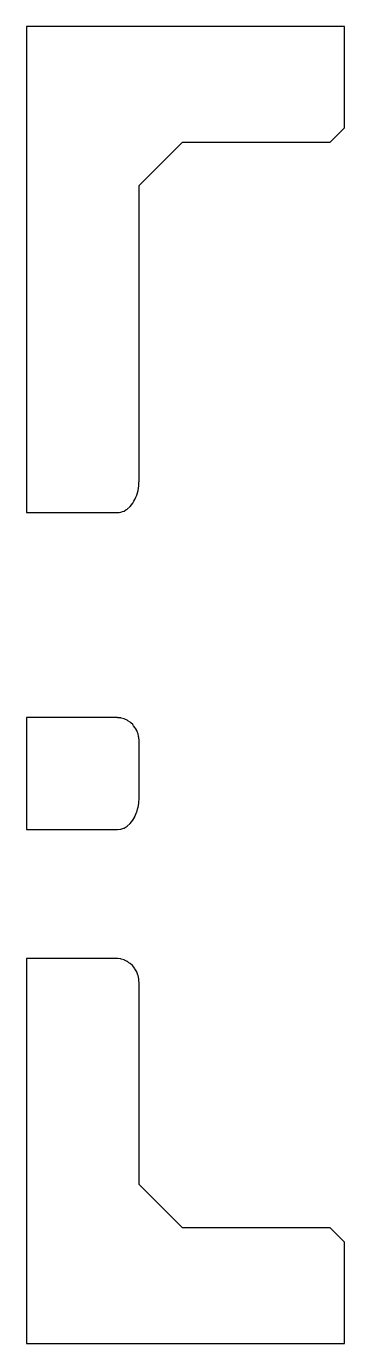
# Model space of a CAD drawing. Header units: metres. Extents: x 0 to 47.5, y 0 to 45.5.
# Drawn here: x 36.5 to 47.5, y 0 to 45.5 of the extents above.
import ezdxf

# ---------------------------------------------------------------- set-up
doc = ezdxf.new("R2010")
doc.units = ezdxf.units.M

msp = doc.modelspace()

# ---------------------------------------------------------------- linework, layer by layer
for p, q in [((47.5, 45.5), (36.5, 45.5)), ((36.5, 45.5), (36.5, 28.7062)), ((47.5, 42), (47.5, 45.5)), ((47, 41.5), (47.5, 42)), ((40.3959, 40), (41.8959, 41.5)), ((41.8959, 41.5), (47, 41.5)), ((40.3959, 29.8036), (40.3959, 40)), ((40.3732, 29.5495), (40.3867, 29.6319)), ((40.3867, 29.6319), (40.3913, 29.717)), ((40.3913, 29.717), (40.3959, 29.8036)), ((40.2176, 29.0984), (40.2527, 29.1586)), ((40.2527, 29.1586), (40.2853, 29.2365)), ((40.2853, 29.2365), (40.3142, 29.3054)), ((40.3142, 29.3054), (40.3376, 29.3881)), ((40.3376, 29.3881), (40.3592, 29.4645)), ((40.3592, 29.4645), (40.3732, 29.5495)), ((36.5, 28.7062), (39.6459, 28.7062)), ((39.6459, 28.7062), (39.7127, 28.7139)), ((39.7127, 28.7139), (39.7632, 28.7197)), ((39.7632, 28.7197), (39.8281, 28.7425)), ((39.8281, 28.7425), (39.8777, 28.7599)), ((39.8777, 28.7599), (39.9389, 28.797)), ((39.9389, 28.797), (39.9864, 28.8258)), ((39.9864, 28.8258), (40.0868, 28.9158)), ((40.0868, 28.9158), (40.1359, 28.9773)), ((40.1359, 28.9773), (40.1762, 29.0276)), ((40.1762, 29.0276), (40.2176, 29.0984)), ((39.6459, 21.6229), (36.5, 21.6229)), ((36.5, 21.6229), (36.5, 17.7562)), ((39.6626, 21.6215), (39.6459, 21.6229)), ((39.7632, 21.6129), (39.6626, 21.6215)), ((39.7811, 21.6082), (39.7632, 21.6129)), ((39.8777, 21.5831), (39.7811, 21.6082)), ((39.8985, 21.5738), (39.8777, 21.5831)), ((39.9864, 21.5343), (39.8985, 21.5738)), ((40.0112, 21.5178), (39.9864, 21.5343)), ((40.0868, 21.4676), (40.0112, 21.5178)), ((40.1154, 21.441), (40.0868, 21.4676)), ((40.1762, 21.3847), (40.1154, 21.441)), ((40.2074, 21.3452), (40.1762, 21.3847)), ((40.2527, 21.2877), (40.2074, 21.3452)), ((40.2836, 21.2329), (40.2527, 21.2877)), ((40.3142, 21.1789), (40.2836, 21.2329)), ((40.3413, 21.1078), (40.3142, 21.1789)), ((40.3592, 21.061), (40.3413, 21.1078)), ((40.3785, 20.9738), (40.3592, 21.061)), ((40.3867, 20.9369), (40.3785, 20.9738)), ((40.3941, 20.8353), (40.3867, 20.9369)), ((40.3959, 20.8097), (40.3941, 20.8353)), ((40.3959, 18.8536), (40.3959, 20.8097)), ((40.3592, 18.5145), (40.3846, 18.6695)), ((40.3846, 18.6695), (40.3867, 18.6819)), ((40.3867, 18.6819), (40.3952, 18.8398)), ((40.3952, 18.8398), (40.3959, 18.8536)), ((40.1762, 18.0776), (40.2483, 18.2011)), ((40.2483, 18.2011), (40.2527, 18.2086)), ((40.2527, 18.2086), (40.3103, 18.3462)), ((40.3103, 18.3462), (40.3142, 18.3554)), ((40.3142, 18.3554), (40.3561, 18.5036)), ((40.3561, 18.5036), (40.3592, 18.5145)), ((36.5, 17.7562), (39.6459, 17.7562)), ((39.6459, 17.7562), (39.7632, 17.7697)), ((39.7632, 17.7697), (39.8728, 17.8082)), ((39.8728, 17.8082), (39.8777, 17.8099)), ((39.8777, 17.8099), (39.9815, 17.8728)), ((39.9815, 17.8728), (39.9864, 17.8758)), ((39.9864, 17.8758), (40.0868, 17.9658)), ((40.0868, 17.9658), (40.1762, 18.0776)), ((39.6459, 13.2995), (36.5, 13.2995)), ((36.5, 13.2995), (36.5, 0)), ((39.6651, 13.2977), (39.6459, 13.2995)), ((39.7632, 13.2884), (39.6651, 13.2977)), ((39.7799, 13.2836), (39.7632, 13.2884)), ((39.8777, 13.2555), (39.7799, 13.2836)), ((39.8891, 13.2499), (39.8777, 13.2555)), ((39.9864, 13.2016), (39.8891, 13.2499)), ((39.9909, 13.1983), (39.9864, 13.2016)), ((40.0461, 13.1578), (39.9909, 13.1983)), ((40.0839, 13.1325), (40.0461, 13.1578)), ((40.0868, 13.1306), (40.0839, 13.1325)), ((40.1662, 13.0565), (40.0868, 13.1306)), ((40.1762, 13.0471), (40.1662, 13.0565)), ((40.2371, 12.9693), (40.1762, 13.0471)), ((40.2527, 12.9494), (40.2371, 12.9693)), ((40.2958, 12.8725), (40.2527, 12.9494)), ((40.3142, 12.8398), (40.2958, 12.8725)), ((40.3415, 12.7678), (40.3142, 12.8398)), ((40.3592, 12.721), (40.3415, 12.7678)), ((40.3733, 12.6569), (40.3592, 12.721)), ((40.3867, 12.596), (40.3733, 12.6569)), ((40.3906, 12.5418), (40.3867, 12.596)), ((40.3959, 12.4678), (40.3906, 12.5418)), ((40.3959, 5.5), (40.3959, 12.4678)), ((41.8959, 4), (40.3959, 5.5)), ((47, 4), (41.8959, 4)), ((47.5, 3.5), (47, 4)), ((47.5, 0), (47.5, 3.5)), ((36.5, 0), (47.5, 0))]:
    msp.add_line(p, q)

doc.saveas('drawing.dxf')
